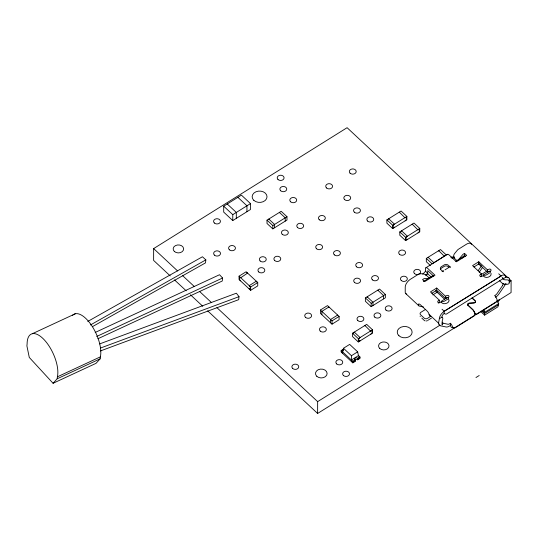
<?xml version="1.0" encoding="UTF-8"?>
<svg xmlns="http://www.w3.org/2000/svg" width="538" height="538" viewBox="0 0 538 538"><rect width="100%" height="100%" fill="white"/><g stroke="black" fill="none" stroke-linecap="round" stroke-linejoin="round"><path stroke-width="0.81" d="M508.027 277.864L347.097 127.694L153.646 248.596L153.626 260.419L170.21 275.893M223.707 206.195L223.7 212.106L232.766 220.567L250.479 209.497L250.493 203.586L241.421 195.126L223.707 206.195L232.779 214.655L232.766 220.567M236.31 218.354L236.323 212.443L227.251 203.983M239.06 276.162L239.054 279.491L250.661 290.318L257.742 285.893L257.749 282.564L246.142 271.737L239.06 276.162L250.668 286.996L250.661 290.318M240.506 280.843L239.417 279.457L239.423 276.868L240.506 277.884L247.594 273.089L247.594 273.459L246.505 272.443M246.935 211.71L246.949 205.798L237.877 197.338M249.208 288.967L249.208 288.597L250.298 289.612L250.304 287.023L249.215 285.638L256.303 281.213L257.386 282.598M267.016 220.15L267.009 223.472L272.813 228.885L286.983 220.035L286.989 216.706L281.186 211.293L267.016 220.15L272.82 225.563L272.813 228.885M268.785 219.41L268.785 219.04L274.588 224.454L274.582 227.782M279.41 212.766L279.41 212.396L285.214 217.816L285.207 221.138M509.257 279.014L511.1 280.728L511.08 292.551L317.622 413.453L317.649 401.63L216.908 307.635M320.413 310.016L320.406 313.345L332.013 324.172L339.101 319.747L339.101 316.425L327.494 305.591L320.413 310.016L332.02 320.85L332.013 324.172M321.858 314.696L321.865 311.374L328.947 306.942L328.947 307.312M330.561 322.82L330.567 319.498L337.656 315.066L337.656 315.436M343.419 350.272L343.419 349.162L341.206 350.547L341.206 352.027L352.814 362.854L355.026 361.475L355.026 359.996A1.715 1.311 0.1 0 1 355.268 358.153A1.715 1.311 0.1 0 1 357.683 358.335L359.895 356.95L358.449 355.598L357.649 351.839L349.666 344.394L343.466 348.268L342.659 352.269L341.206 350.917M342.652 353.379L341.206 351.657M351.361 361.502L351.361 361.132L352.814 362.491L355.026 361.106M343.466 348.268L351.449 355.712L351.361 360.393L352.814 361.751L355.026 360.366M352.525 333.23L352.518 336.559L358.321 341.973L372.491 333.116L372.498 329.794L366.694 324.374L352.525 333.23L358.328 338.651L358.321 341.973M352.814 362.854L352.814 361.381L341.206 350.547M354.744 360.178A1.715 1.311 0.1 0 1 357.683 359.814L357.683 358.335M359.895 356.95L359.895 358.429L357.683 359.814M360.09 340.863L360.09 340.493L358.765 341.327L358.765 338.738L360.097 337.541L354.293 332.128M364.919 325.853L364.919 325.483L370.722 331.267L372.054 330.44L372.047 333.022L370.716 334.226M365.383 297.918L365.376 301.246L371.18 306.66L385.349 297.803L385.356 294.481L379.552 289.061L365.383 297.918L371.186 303.331L371.18 306.66M367.151 297.178L367.151 296.815L372.962 302.228L372.955 305.55M377.784 290.54L377.784 290.17L383.587 295.584L383.581 298.913M386.909 219.867L386.903 223.189L392.706 228.61L406.876 219.753L406.883 216.424L401.079 211.01L386.909 219.867L392.713 225.281L392.706 228.61M388.678 219.127L388.678 218.758L394.482 224.178L393.15 225.375L393.15 227.964L394.475 227.13L394.475 227.5M399.304 212.49L399.304 212.12L405.107 217.903L406.439 217.076L406.432 219.659L405.107 220.862M399.808 231.905L399.801 235.227L405.605 240.647L419.775 231.791L419.781 228.462L413.978 223.048L399.808 231.905L405.612 237.319L405.605 240.647M401.577 231.165L401.577 230.795L407.38 236.209L406.055 237.413L406.049 239.995L407.374 239.168L407.374 239.538M412.202 224.528L412.202 224.158L418.006 229.941L419.337 229.107L419.331 231.696L418.006 232.893M422.76 274.286L425.551 271.199L425.551 268.617A3.463 1.419 58 0 1 427.737 268.428L434.986 275.2L424.717 281.616L422.538 279.585L423.54 278.96A2.286 1.143 -47 0 1 424.556 278.597L428.208 278.442M426.325 258.401L432.128 263.815L446.298 254.958L440.494 249.545L426.325 258.401L426.318 261.724L430.38 265.516M431.207 277.036L427.723 273.788L427.73 270.648L433.776 276.283M448.389 297.776A1.432 1.096 0.1 0 0 446.648 297.817L445.545 298.509L436.688 290.251L436.695 288.038L430.494 291.912L439.344 300.17L439.344 302.383L438.235 303.076M438.719 251.017L438.719 250.647L444.522 256.438M442.034 309.229L444.206 311.26L444.206 313.479A2.912 1.453 -47 0 0 441.987 317.077L439.331 318.738L438.665 322.45L438.86 324.791M445.545 298.509L445.545 296.297L436.695 288.038M453.561 327.514A2.286 1.984 -83.1 0 1 450.891 326.627L450.373 325.49L450.38 323.271L449.526 323.809A2.865 1.426 -47 0 1 447.959 324.246L442.532 323.103M465.605 256.586L464.516 255.57L464.516 253.351L463.514 253.976A2.286 1.143 -47 0 0 462.498 254.877L458.114 260.177A1.143 0.989 -60.4 0 1 456.661 260.379L454.408 258.26A3.618 3.114 -60.4 0 1 454.489 253.687L457.421 250.143A2.286 1.143 -47 0 1 458.437 249.242L466.789 244.017A6.893 3.436 -47 0 1 471.49 244.42M490.454 271.488A1.432 1.096 0.1 0 0 488.712 271.529L487.61 272.221L478.759 263.963L478.759 261.744L472.566 265.617L481.416 273.876L481.409 276.095L480.3 276.788M487.61 272.221L487.61 270.002L478.759 261.744M480.414 311.24L484.603 315.147L497.926 306.821L498.699 303.553L497.092 300.661M502.532 285.597A2.865 1.426 -47 0 0 503.084 284.03L503.084 283.318A2.919 2.226 0.1 0 0 505.666 284.286L507.004 284.293A2.286 1.48 0.5 0 0 509.298 282.827L509.298 281.347A2.286 1.48 0.5 0 0 507.011 279.854L505.673 279.847A2.919 2.226 0.1 0 1 503.097 278.886A2.912 1.453 -47 0 0 502.122 277.588M484.664 309.209L484.603 315.147M53.08 383.285L57.176 378.786L57.384 376.815A26.55 11.634 65.1 0 0 44.425 340.003A26.55 11.634 65.1 0 0 27.108 343.923L26.9 345.894L29.281 357.434L53.08 383.285L96.04 363.338L100.135 358.833L100.35 356.869A26.55 11.634 65.1 0 0 91.561 325.389A26.55 11.634 65.1 0 0 72.489 315.463M87.781 321.435L202.436 256.76L205.839 259.881L205.516 262.874L92.321 326.721M95.172 332.464L219.538 274.723L222.577 278.025L222.261 281.011L97.896 338.758M99.611 343.923L236.384 293.203L239.02 296.673L238.697 299.659L100.357 350.971M502.526 285.611L497.078 293.546A2.865 1.426 -47 0 1 495.518 295.066L494.664 295.597A3.322 1.358 58 0 1 496.339 297.971L496.87 299.155A2.286 1.984 -83.1 0 1 496.002 302.262L477.408 313.883A2.286 1.984 -83.1 0 1 475.424 313.842L474.287 311.751A3.322 1.358 58 0 0 472.606 309.377L468.221 305.288A1.601 1.224 0.1 0 1 467.986 304.031A1.601 1.224 0.1 0 1 469.324 303.291L473.897 303.002A1.829 1.399 0.1 0 0 475.431 302.154A1.829 1.399 0.1 0 0 475.162 300.722L472.189 297.944M478.201 270.594L481.322 266.048L478.961 263.842L481.322 266.048M479.183 272.289L482.754 267.09M462.088 258.079L463.561 256.296A1.143 0.572 -47 0 1 464.072 255.846L464.516 255.57M426.049 275.086L427.723 273.23L425.551 271.199M497.448 302.053L497.697 301.885A2.865 1.432 -47 0 0 499.553 299.37M232.779 214.655L250.493 203.586M272.82 225.563L286.989 216.706M250.668 286.996L257.749 282.564M392.713 225.281L406.883 216.424M405.612 237.319L419.781 228.462M332.02 320.85L339.101 316.425M425.854 267.789L447.286 254.393M371.186 303.331L385.356 294.481M425.672 275.073L427.723 273.788M451.9 258.677L454.637 256.969M423.366 281.549L432.955 275.557M455.753 261.307L464.657 255.738M442.37 271.495L443.689 270.675M445.007 269.847L448.968 267.373L448.248 266.693A2.865 2.186 0.1 0 0 444.22 266.384L441.382 268.159A2.865 2.186 0.1 0 0 440.346 269.632M352.962 333.325L354.293 332.497M358.328 338.651L372.498 329.794M431.866 293.264L436.688 290.251M473.938 266.976L478.759 263.963M341.758 350.574L343.419 349.532M432.814 294.911L437.602 291.919M439.344 300.17L438.241 300.863A1.432 1.096 0.1 0 0 438.04 302.396A1.432 1.096 0.1 0 0 440.05 302.551L441.16 301.858C442.808 305.853 451.153 302.76 448.605 299.148M445.545 296.297L446.654 295.604A1.432 1.096 0.1 0 1 448.665 295.759A1.432 1.096 0.1 0 1 448.463 297.292M481.416 273.876L480.306 274.568A1.432 1.096 0.1 0 0 480.104 276.108A1.432 1.096 0.1 0 0 482.122 276.263L483.225 275.57C484.926 279.256 492.169 276.969 491.046 273.304M487.61 270.002L488.719 269.309A1.432 1.096 0.1 0 1 490.737 269.464A1.432 1.096 0.1 0 1 490.535 271.004M351.449 355.712L357.649 351.839M425.645 309.343L420.918 312.296A2.286 1.748 0.1 0 0 420.595 314.757L424.226 318.14A2.286 1.748 0.1 0 0 427.448 318.388L430.824 316.277M480.992 274.75L486.399 271.374A2.286 1.748 0.1 0 1 486.903 271.132M441.234 301.341L447.434 297.46L448.06 297.682A2.286 0.941 -20.3 0 1 447.549 299.222L444.892 300.883A2.286 0.941 -20.3 0 1 441.859 301.556L441.234 301.341L441.57 302.242M483.299 275.046L489.499 271.172L490.131 271.387A2.286 0.941 -20.3 0 1 489.614 272.927L486.957 274.588A2.286 0.941 -20.3 0 1 483.931 275.261L483.299 275.046L483.635 275.954M351.361 360.023L358.449 355.598L359.895 357.319L357.683 358.705M352.814 361.381L355.026 359.996M357.683 359.445L359.895 358.059M428.12 320.184L431.496 318.072M444.206 311.26L501.618 275.651L444.206 311.26A6.893 3.436 -47 0 0 439.331 318.738M503.097 278.886L505.754 277.225L507.031 277.231A2.286 1.48 0.5 0 1 509.318 278.724L509.318 280.204A2.286 1.48 0.5 0 1 509.237 280.587M317.649 401.63L439.976 325.181M504.698 284.73L506.123 283.842M508.968 282.067L511.1 280.728M450.373 325.49L449.519 326.021A6.295 3.141 -47 0 1 446.083 326.983L440.743 325.867A6.295 3.141 -47 0 1 439.411 324.616M498.699 303.553L484.53 312.41L482.357 310.379M498.699 304.663L484.53 313.519L482.351 311.489M475.962 377.541L479.197 375.524M90.451 324.965L205.839 259.881M32.347 333.715L75.307 313.768M96.699 336.472L222.577 278.025M57.384 376.815L100.35 356.869M57.176 378.786L100.135 358.833M100.673 347.978L239.02 296.673M450.81 257.258L453.11 256.929L454.2 257.944M423.446 306.963L419.633 306.169A6.295 3.141 -47 0 1 418.302 304.918L418.503 304.111A3.436 1.406 58 0 1 420.386 304.764L427.064 310.991A3.436 1.406 58 0 1 428.947 313.856L429.331 315.207A6.295 3.141 -47 0 0 430.656 316.458M498.713 273.808L500.885 275.839A6.893 3.436 -47 0 1 505.754 277.225M499.526 280.715L503.084 284.03M464.516 253.351L466.695 255.382L456.419 261.804L449.169 255.032A3.463 1.419 58 0 0 447.065 254.723M472.008 298.059L474.98 300.829A1.601 1.224 0.1 0 1 475.215 302.087A1.601 1.224 0.1 0 1 473.877 302.827L469.304 303.116A1.829 1.399 0.1 0 0 467.771 303.963A1.829 1.399 0.1 0 0 468.047 305.396L472.431 309.491A3.322 1.358 58 0 1 474.113 311.865L474.946 314.138A2.286 1.984 -83.1 0 1 473.864 316.095L455.269 327.723A2.286 1.984 -83.1 0 1 452.592 326.828L452.061 325.645A3.322 1.358 58 0 0 450.38 323.271M428.093 257.292L433.897 262.705M435.511 290.755L444.576 299.222M444.24 313.506L444.206 313.479A6.786 2.777 58 0 0 446.419 314.051L503.104 278.63A6.786 2.777 58 0 1 502.801 278.697M429.082 314.333L438.726 323.331M405.719 293.553L418.86 305.806M421.799 318.099L424.22 320.359M153.646 248.596L177.601 270.95M182.51 275.537L194.184 286.424M199.712 291.583L211.38 302.477M174.507 279.908L186.175 290.796M190.479 294.811L202.759 306.277M207.675 310.856L317.622 413.453M495.511 297.279A6.295 3.141 -47 0 0 498.955 293.936L504.308 286.135A6.295 3.141 -47 0 0 505.485 283.842M475.215 313.896A2.286 1.984 -83.1 0 1 474.698 313.963M441.987 317.077A2.919 2.226 0.1 0 1 442.713 319.202C441.987 320.305 441.577 328.328 442.707 323.634A2.919 2.226 0.1 0 0 442.539 322.141M406.647 294.051A6.295 3.141 -47 0 1 405.477 293.21L405.39 293.015A6.295 3.141 -47 0 1 405.222 292.067L405.235 286.922A6.893 3.436 -47 0 1 410.111 279.444L418.463 274.225A2.286 1.143 -47 0 1 419.479 273.855L422.404 273.734A3.618 1.412 28.9 0 1 426.661 275.597L428.974 277.749A1.143 0.451 28.9 0 1 428.934 278.415M442.007 271.286A2.286 0.935 58 0 1 443.164 271.784L440.985 269.753A2.865 2.186 0.1 0 1 441.389 266.68L444.22 264.904A2.865 2.186 0.1 0 1 448.248 265.214L450.427 267.245A2.286 0.935 58 0 0 448.981 267.191M427.441 320.608A2.286 1.748 0.1 0 1 426.365 320.978M425.181 320.89A2.286 1.748 0.1 0 1 424.657 320.668M420.279 316.586A2.286 1.748 0.1 0 1 420.104 316.149M467.925 305.221A1.829 1.399 0.1 0 1 468.383 304.858M468.121 305.315A1.601 1.224 0.1 0 1 468.302 305.14M475.343 302.41A1.829 1.399 0.1 0 1 475.478 302.638M355.026 361.475A1.715 1.311 0.1 0 1 354.791 361.18M498.269 299.888A1.143 0.572 -47 0 1 497.408 300.971M399.472 254.313A3.436 2.623 0.1 0 0 405.343 253.58A3.436 2.623 0.1 0 0 401.577 250.062A3.436 2.623 0.1 0 0 399.472 254.313M343.405 375.484A3.436 2.623 0.1 0 0 349.276 374.751A3.436 2.623 0.1 0 0 345.504 371.233A3.436 2.623 0.1 0 0 343.405 375.484M374.764 317.124A3.436 2.623 0.1 0 0 380.635 316.391A3.436 2.623 0.1 0 0 376.869 312.874A3.436 2.623 0.1 0 0 374.764 317.124M334.306 254.837A3.436 2.623 0.1 0 0 340.177 254.111A3.436 2.623 0.1 0 0 336.411 250.587A3.436 2.623 0.1 0 0 334.306 254.837M372.383 279.854A3.436 2.623 0.1 0 0 378.254 279.121A3.436 2.623 0.1 0 0 374.482 275.604A3.436 2.623 0.1 0 0 372.383 279.854M305.51 317.339A3.436 2.623 0.1 0 0 311.381 316.606A3.436 2.623 0.1 0 0 307.608 313.089A3.436 2.623 0.1 0 0 305.51 317.339M260.15 260.991A3.436 2.623 0.1 0 0 266.021 260.257A3.436 2.623 0.1 0 0 262.248 256.74A3.436 2.623 0.1 0 0 260.15 260.991M292.659 368.436A3.436 2.623 0.1 0 0 298.529 367.703A3.436 2.623 0.1 0 0 294.763 364.186A3.436 2.623 0.1 0 0 292.659 368.436M386.015 310.096A3.436 2.623 0.1 0 0 391.886 309.363A3.436 2.623 0.1 0 0 388.113 305.846A3.436 2.623 0.1 0 0 386.015 310.096M336.647 363.917A3.436 2.623 0.1 0 0 342.518 363.184A3.436 2.623 0.1 0 0 338.745 359.666A3.436 2.623 0.1 0 0 336.647 363.917M326.485 187.95A3.436 2.623 0.1 0 0 332.349 187.224A3.436 2.623 0.1 0 0 328.584 183.707A3.436 2.623 0.1 0 0 326.485 187.95M350.103 173.196A3.436 2.623 0.1 0 0 355.974 172.463A3.436 2.623 0.1 0 0 352.202 168.945A3.436 2.623 0.1 0 0 350.103 173.196M354.327 212.18A3.436 2.623 0.1 0 0 360.198 211.454A3.436 2.623 0.1 0 0 356.425 207.93A3.436 2.623 0.1 0 0 354.327 212.18M214.413 255.12A3.436 2.623 0.1 0 0 220.284 254.387A3.436 2.623 0.1 0 0 216.518 250.869A3.436 2.623 0.1 0 0 214.413 255.12M277.985 179.504A3.436 2.623 0.1 0 0 283.856 178.771A3.436 2.623 0.1 0 0 280.09 175.254A3.436 2.623 0.1 0 0 277.985 179.504M290.587 201.777A3.436 2.623 0.1 0 0 296.458 201.044A3.436 2.623 0.1 0 0 292.685 197.527A3.436 2.623 0.1 0 0 290.587 201.777M282.221 234.279A3.436 2.623 0.1 0 0 288.092 233.546A3.436 2.623 0.1 0 0 284.326 230.029A3.436 2.623 0.1 0 0 282.221 234.279M354.481 282.43A3.436 2.623 0.1 0 0 360.352 281.697A3.436 2.623 0.1 0 0 356.586 278.18A3.436 2.623 0.1 0 0 354.481 282.43M357.79 320.561A3.436 2.623 0.1 0 0 363.654 319.828A3.436 2.623 0.1 0 0 359.888 316.31A3.436 2.623 0.1 0 0 357.79 320.561M356.519 266.801A3.436 2.623 0.1 0 0 362.39 266.068A3.436 2.623 0.1 0 0 358.617 262.551A3.436 2.623 0.1 0 0 356.519 266.801M319.242 219.753A3.436 2.623 0.1 0 0 325.113 219.02A3.436 2.623 0.1 0 0 321.347 215.503A3.436 2.623 0.1 0 0 319.242 219.753M316.505 248.738A3.436 2.623 0.1 0 0 322.376 248.011A3.436 2.623 0.1 0 0 318.604 244.487A3.436 2.623 0.1 0 0 316.505 248.738M258.724 271.932A3.436 2.623 0.1 0 0 264.595 271.199A3.436 2.623 0.1 0 0 260.822 267.682A3.436 2.623 0.1 0 0 258.724 271.932M274.676 260.526A3.436 2.623 0.1 0 0 280.547 259.793A3.436 2.623 0.1 0 0 276.774 256.276A3.436 2.623 0.1 0 0 274.676 260.526M297.561 227.561A3.436 2.623 0.1 0 0 303.432 226.828A3.436 2.623 0.1 0 0 299.666 223.31A3.436 2.623 0.1 0 0 297.561 227.561M344.596 199.598A3.436 2.623 0.1 0 0 350.467 198.872A3.436 2.623 0.1 0 0 346.701 195.348A3.436 2.623 0.1 0 0 344.596 199.598M367.636 221.091A3.436 2.623 0.1 0 0 373.5 220.365A3.436 2.623 0.1 0 0 369.734 216.848A3.436 2.623 0.1 0 0 367.636 221.091M214.346 223.001A3.436 2.623 0.1 0 0 220.217 222.268A3.436 2.623 0.1 0 0 216.451 218.751A3.436 2.623 0.1 0 0 214.346 223.001M414.529 273.613A3.436 2.623 0.1 0 0 420.393 272.88A3.436 2.623 0.1 0 0 416.627 269.363A3.436 2.623 0.1 0 0 414.529 273.613M401.234 280.486A3.436 2.623 0.1 0 0 407.105 279.753A3.436 2.623 0.1 0 0 403.332 276.236A3.436 2.623 0.1 0 0 401.234 280.486M320.251 331.099A3.436 2.623 0.1 0 0 326.122 330.366A3.436 2.623 0.1 0 0 322.349 326.848A3.436 2.623 0.1 0 0 320.251 331.099M280.654 190.755A3.436 2.623 0.1 0 0 286.525 190.022A3.436 2.623 0.1 0 0 282.753 186.504A3.436 2.623 0.1 0 0 280.654 190.755M229.356 249.793A3.436 2.623 0.1 0 0 235.227 249.067A3.436 2.623 0.1 0 0 231.454 245.55A3.436 2.623 0.1 0 0 229.356 249.793M398.927 335.732A7.445 5.683 0.1 0 0 411.644 334.145A7.445 5.683 0.1 0 0 403.473 326.526A7.445 5.683 0.1 0 0 398.927 335.732M253.828 200.344A7.445 5.683 0.1 0 0 266.545 198.757A7.445 5.683 0.1 0 0 258.381 191.138A7.445 5.683 0.1 0 0 253.828 200.344M316.808 376.318A5.817 4.445 0.1 0 0 326.748 375.073A5.817 4.445 0.1 0 0 320.366 369.122A5.817 4.445 0.1 0 0 316.808 376.318M379.741 348.469A5.232 3.995 0.1 0 0 388.685 347.353A5.232 3.995 0.1 0 0 382.942 341.993A5.232 3.995 0.1 0 0 379.741 348.469M174.352 251.448A5.232 3.995 0.1 0 0 183.297 250.331A5.232 3.995 0.1 0 0 177.553 244.972A5.232 3.995 0.1 0 0 174.352 251.448"/></g></svg>
